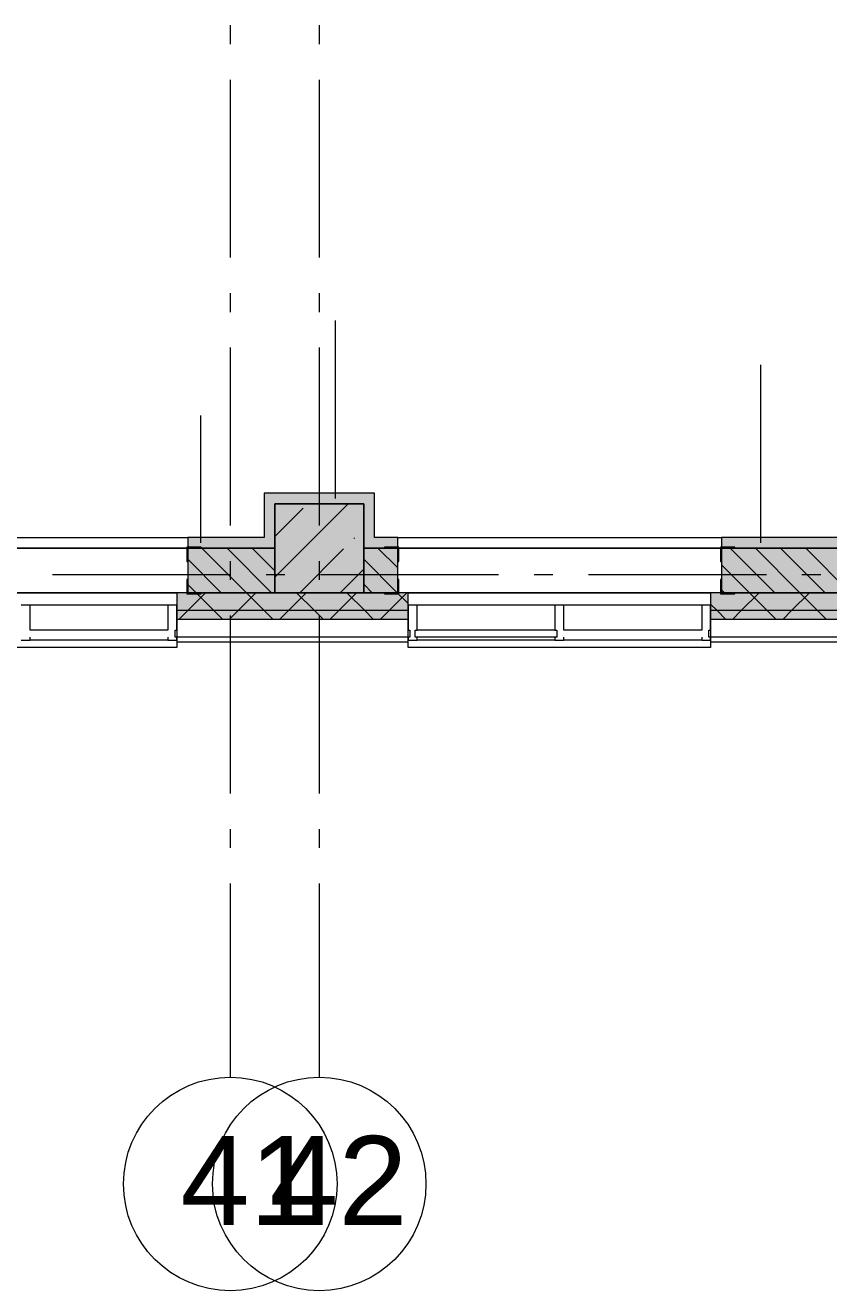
# Model space of a CAD drawing. Header units: millimetres. Extents: x -537608 to 253996, y -217170 to 186033.
# Drawn here: x -258678 to -254162, y 144598 to 151710 of the extents above; entities that cross this region are included whole.
import ezdxf

# ---------------------------------------------------------------- set-up
doc = ezdxf.new("R2010")
doc.units = ezdxf.units.MM
doc.layers.add('PDF _Геометрия', color=7, linetype='Continuous')
doc.layers.add('PDF _Текст', color=7, linetype='Continuous')
doc.layers.add('PDF _Сплошная заливка', color=7, linetype='Continuous', true_color=0xffffff)
doc.styles.add('PDF ArialMT', font='arial.ttf')

msp = doc.modelspace()

# ---------------------------------------------------------------- hatches: boundary and pattern name
at = {"layer": 'PDF _Сплошная заливка', "true_color": 0xff7d7d, "transparency": 33554559}
msp.add_hatch(color=11, dxfattribs=at).paths.add_polyline_path([(-256776.1874, 149021.2558), (-256776.1874, 149081.2565), (-257336.1878, 149081.2565), (-257336.1878, 149021.2558), (-257068.7048, 149021.2558)])
at = {"layer": 'PDF _Сплошная заливка', "transparency": 33554559}
msp.add_hatch(color=256, dxfattribs=at).paths.add_polyline_path([(-257276.1893, 148521.2561), (-256776.1874, 148521.2561), (-256776.1874, 149021.2558), (-257276.1893, 149021.2558), (-257276.1893, 148771.257)])
at = {"layer": 'PDF _Сплошная заливка', "true_color": 0xff7d7d, "transparency": 33554559}
h = msp.add_hatch(color=11, dxfattribs=at)
h.paths.add_polyline_path([(-251336.1905, 148771.257), (-251336.1905, 148831.2555), (-251764.7402, 148831.2555), (-251764.7402, 148771.257), (-251642.052, 148771.257)], flags=0)
h.paths.add_polyline_path([(-254146.6604, 148771.257), (-253584.7395, 148771.257), (-253584.7395, 148831.2555), (-254764.7431, 148831.2555), (-254764.7431, 148771.257)], flags=0)
h.paths.add_polyline_path([(-256584.7424, 148771.257), (-256584.7424, 148831.2555), (-256776.1874, 148831.2555), (-256776.1874, 148771.257), (-256651.2687, 148771.257)], flags=0)
at = {"layer": 'PDF _Сплошная заливка', "transparency": 33554559}
h = msp.add_hatch(color=256, dxfattribs=at)
h.paths.add_polyline_path([(-248076.1883, 148521.2561), (-248076.1883, 148771.257), (-249557.739, 148771.257), (-249557.739, 148521.2561), (-248302.5757, 148521.2561)], flags=0)
h.paths.add_polyline_path([(-247546.1914, 148521.2561), (-247546.1914, 148771.257), (-247576.1907, 148771.257), (-247576.1907, 148521.2561)], flags=0)
h.paths.add_polyline_path([(-251642.052, 148521.2561), (-251276.1877, 148521.2561), (-251276.1877, 148771.257), (-251764.7402, 148771.257), (-251764.7402, 148521.2561)], flags=0)
h.paths.add_polyline_path([(-250776.1901, 148521.2561), (-250557.7385, 148521.2561), (-250557.7385, 148771.257), (-250776.1901, 148771.257)], flags=0)
h.paths.add_polyline_path([(-254146.6604, 148521.2561), (-253584.7395, 148521.2561), (-253584.7395, 148771.257), (-254764.7431, 148771.257), (-254764.7431, 148521.2561)], flags=0)
h.paths.add_polyline_path([(-256584.7424, 148521.2561), (-256584.7424, 148771.257), (-256776.1874, 148771.257), (-256776.1874, 148521.2561), (-256651.2687, 148521.2561)], flags=0)
h.paths.add_polyline_path([(-257276.1893, 148521.2561), (-257276.1893, 148771.257), (-257764.7418, 148771.257), (-257764.7418, 148521.2561), (-257486.1367, 148521.2561)], flags=0)
h.paths.add_polyline_path([(-259776.186, 148521.2561), (-259584.7411, 148521.2561), (-259584.7411, 148771.257), (-259776.186, 148771.257)], flags=0)
h.paths.add_polyline_path([(-260764.7404, 148521.2561), (-260276.1879, 148521.2561), (-260276.1879, 148771.257), (-260764.7404, 148771.257)], flags=0)
h.paths.add_polyline_path([(-262584.7397, 148521.2561), (-262584.7397, 148771.257), (-263764.739, 148771.257), (-263764.739, 148521.2561), (-263330.2213, 148521.2561)], flags=0)
h.paths.add_polyline_path([(-266764.7377, 148521.2561), (-266276.1851, 148521.2561), (-266276.1851, 148771.257), (-266764.7377, 148771.257)], flags=0)
h.paths.add_polyline_path([(-265584.7383, 148521.2561), (-265584.7383, 148771.257), (-265776.1875, 148771.257), (-265776.1875, 148521.2561)], flags=0)
h.paths.add_polyline_path([(-268584.7369, 148521.2561), (-268584.7369, 148771.257), (-268776.1862, 148771.257), (-268776.1862, 148521.2561)], flags=0)
h.paths.add_polyline_path([(-269326.184, 148521.2561), (-269276.1838, 148521.2561), (-269276.1838, 148771.257), (-269326.184, 148771.257)], flags=0)
h.paths.add_polyline_path([(-269826.1859, 148521.2561), (-269826.1859, 148771.257), (-270064.7374, 148771.257), (-270064.7374, 148521.2561), (-270009.1741, 148521.2561)], flags=0)
h.paths.add_polyline_path([(-272513.7824, 148521.2561), (-271884.7367, 148521.2561), (-271884.7367, 148771.257), (-273064.7361, 148771.257), (-273064.7361, 148521.2561)], flags=0)
h.paths.add_polyline_path([(-274884.7353, 148521.2561), (-274884.7353, 148771.257), (-275326.1855, 148771.257), (-275326.1855, 148521.2561), (-275018.3907, 148521.2561)], flags=0)
h.paths.add_polyline_path([(-275826.1832, 148521.2561), (-275826.1832, 148771.257), (-276064.739, 148771.257), (-276064.739, 148521.2561), (-275853.2587, 148521.2561)], flags=0)
h.paths.add_polyline_path([(-277884.7383, 148521.2561), (-277884.7383, 148771.257), (-278326.1798, 148771.257), (-278326.1798, 148521.2561)], flags=0)
h.paths.add_polyline_path([(-280884.7326, 148521.2561), (-280884.7326, 148771.257), (-282064.732, 148771.257), (-282064.732, 148521.2561), (-281697.3434, 148521.2561)], flags=0)
h.paths.add_polyline_path([(-279064.7376, 148521.2561), (-278826.1818, 148521.2561), (-278826.1818, 148771.257), (-279064.7376, 148771.257)], flags=0)
h.paths.add_polyline_path([(-283884.7355, 148521.2561), (-283884.7355, 148771.257), (-284326.1857, 148771.257), (-284326.1857, 148521.2561), (-284201.9517, 148521.2561)], flags=0)
h.paths.add_polyline_path([(-285036.824, 148521.2561), (-284826.179, 148521.2561), (-284826.179, 148771.257), (-285064.7349, 148771.257), (-285064.7349, 148521.2561)], flags=0)
h.paths.add_polyline_path([(-286884.7385, 148521.2561), (-286884.7385, 148771.257), (-287326.18, 148771.257), (-287326.18, 148521.2561)], flags=0)
h.paths.add_polyline_path([(-288064.7378, 148521.2561), (-287826.1819, 148521.2561), (-287826.1819, 148771.257), (-288064.7378, 148771.257)], flags=0)
h.paths.add_polyline_path([(-290880.9044, 148521.2561), (-289884.7328, 148521.2561), (-289884.7328, 148771.257), (-291064.7321, 148771.257), (-291064.7321, 148521.2561)], flags=0)
h.paths.add_polyline_path([(-293326.1773, 148521.2561), (-292884.7357, 148521.2561), (-292884.7357, 148771.257), (-293326.1773, 148771.257)], flags=0)
h.paths.add_polyline_path([(-293826.1792, 148521.2561), (-293826.1792, 148771.257), (-294064.7351, 148771.257), (-294064.7351, 148521.2561)], flags=0)
h.paths.add_polyline_path([(-296826.1821, 148521.2561), (-296826.1821, 148771.257), (-297063.6787, 148771.257), (-297063.6787, 148521.2561)], flags=0)
h.paths.add_polyline_path([(-295884.7301, 148521.2561), (-295884.7301, 148771.257), (-296326.1802, 148771.257), (-296326.1802, 148521.2561), (-295890.121, 148521.2561)], flags=0)
h.paths.add_polyline_path([(-298063.6826, 148521.2561), (-298063.6826, 148771.257), (-300976.1809, 148771.257), (-300976.1809, 148521.2561), (-298394.7294, 148521.2561)], flags=0)
h = msp.add_hatch(color=256, dxfattribs=at)
h.paths.add_polyline_path([(-245797.9674, 148421.2557), (-240126.19, 148421.2557), (-240126.19, 148521.2561), (-246436.1889, 148521.2561), (-246436.1889, 148421.2557)], flags=0)
h.paths.add_polyline_path([(-247576.1907, 148421.2557), (-247311.1879, 148421.2557), (-247311.1879, 148521.2561), (-247576.1907, 148521.2561), (-247576.1907, 148509.7679)], flags=0)
h.paths.add_polyline_path([(-250492.7409, 148421.2557), (-250492.7409, 148521.2561), (-251826.1898, 148521.2561), (-251826.1898, 148421.2557), (-250807.184, 148421.2557)], flags=0)
h.paths.add_polyline_path([(-248076.1883, 148421.2557), (-248076.1883, 148521.2561), (-249617.7375, 148521.2561), (-249617.7375, 148421.2557), (-248302.5757, 148421.2557)], flags=0)
h.paths.add_polyline_path([(-253526.1878, 148421.2557), (-253526.1878, 148521.2561), (-254826.1885, 148521.2561), (-254826.1885, 148421.2557), (-254146.6604, 148421.2557)], flags=0)
h.paths.add_polyline_path([(-256651.2687, 148421.2557), (-256526.1864, 148421.2557), (-256526.1864, 148521.2561), (-257826.1871, 148521.2561), (-257826.1871, 148421.2557), (-257486.1367, 148421.2557)], flags=0)
h.paths.add_polyline_path([(-260825.613, 148421.2557), (-259526.1893, 148421.2557), (-259526.1893, 148521.2561), (-260826.1857, 148521.2561), (-260826.1857, 148421.2557)], flags=0)
h.paths.add_polyline_path([(-262526.188, 148421.2557), (-262526.188, 148521.2561), (-263826.1887, 148521.2561), (-263826.1887, 148421.2557), (-263330.2213, 148421.2557)], flags=0)
h.paths.add_polyline_path([(-266669.6977, 148421.2557), (-265526.1866, 148421.2557), (-265526.1866, 148521.2561), (-266826.1873, 148521.2561), (-266826.1873, 148421.2557)], flags=0)
h.paths.add_polyline_path([(-269174.306, 148421.2557), (-268526.1852, 148421.2557), (-268526.1852, 148521.2561), (-270126.187, 148521.2561), (-270126.187, 148421.2557), (-270009.1741, 148421.2557)], flags=0)
h.paths.add_polyline_path([(-271826.185, 148421.2557), (-271826.185, 148521.2561), (-273126.1857, 148521.2561), (-273126.1857, 148421.2557), (-272513.7824, 148421.2557)], flags=0)
h.paths.add_polyline_path([(-274826.1836, 148421.2557), (-274826.1836, 148521.2561), (-276126.1843, 148521.2561), (-276126.1843, 148421.2557), (-275018.3907, 148421.2557)], flags=0)
h.paths.add_polyline_path([(-277826.1866, 148421.2557), (-277826.1866, 148521.2561), (-279126.1829, 148521.2561), (-279126.1829, 148421.2557), (-278357.8713, 148421.2557)], flags=0)
h.paths.add_polyline_path([(-283826.1838, 148421.2557), (-283826.1838, 148521.2561), (-285126.1802, 148521.2561), (-285126.1802, 148421.2557), (-284201.9517, 148421.2557)], flags=0)
h.paths.add_polyline_path([(-280826.1809, 148421.2557), (-280826.1809, 148521.2561), (-282126.1859, 148521.2561), (-282126.1859, 148421.2557), (-280862.4796, 148421.2557)], flags=0)
h.paths.add_polyline_path([(-288126.1831, 148421.2557), (-286826.1781, 148421.2557), (-286826.1781, 148521.2561), (-288126.1831, 148521.2561), (-288126.1831, 148505.1089)], flags=0)
h.paths.add_polyline_path([(-290046.0407, 148421.2557), (-289826.1811, 148421.2557), (-289826.1811, 148521.2561), (-291126.1775, 148521.2561), (-291126.1775, 148421.2557), (-290880.9044, 148421.2557)], flags=0)
h.paths.add_polyline_path([(-292826.184, 148421.2557), (-292826.184, 148521.2561), (-294126.1804, 148521.2561), (-294126.1804, 148421.2557), (-293385.5127, 148421.2557)], flags=0)
h.paths.add_polyline_path([(-295890.121, 148421.2557), (-295826.1783, 148421.2557), (-295826.1783, 148521.2561), (-297126.1833, 148521.2561), (-297126.1833, 148421.2557), (-296724.9933, 148421.2557)], flags=0)
h.paths.add_polyline_path([(-298001.1781, 148421.2557), (-298001.1781, 148521.2561), (-307838.1777, 148521.2561), (-307838.1777, 148421.2557), (-298394.7294, 148421.2557)], flags=0)
h.paths.add_polyline_path([(-309248.0263, 148421.2557), (-308713.1811, 148421.2557), (-308713.1811, 148521.2561), (-316976.1736, 148521.2561), (-316976.1736, 148421.2557), (-310082.8987, 148421.2557)], flags=0)
h = msp.add_hatch(color=256, dxfattribs=at)
h.paths.add_polyline_path([(-240371.3189, 148371.2555), (-240176.1902, 148371.2555), (-240176.1902, 148421.2557), (-246436.1889, 148421.2557), (-246436.1889, 148371.2555), (-240788.7529, 148371.2555)], flags=0)
h.paths.add_polyline_path([(-247311.1879, 148371.2555), (-247311.1879, 148421.2557), (-247576.1907, 148421.2557), (-247576.1907, 148371.2555), (-247467.7076, 148371.2555)], flags=0)
h.paths.add_polyline_path([(-248076.1883, 148371.2555), (-248076.1883, 148421.2557), (-249617.7375, 148421.2557), (-249617.7375, 148371.2555), (-248302.5757, 148371.2555)], flags=0)
h.paths.add_polyline_path([(-250492.7409, 148371.2555), (-250492.7409, 148421.2557), (-251826.1898, 148421.2557), (-251826.1898, 148371.2555), (-250807.184, 148371.2555)], flags=0)
h.paths.add_polyline_path([(-254146.6604, 148371.2555), (-253526.1878, 148371.2555), (-253526.1878, 148421.2557), (-254826.1885, 148421.2557), (-254826.1885, 148371.2555)], flags=0)
h.paths.add_polyline_path([(-256651.2687, 148371.2555), (-256526.1864, 148371.2555), (-256526.1864, 148421.2557), (-257826.1871, 148421.2557), (-257826.1871, 148371.2555), (-257486.1367, 148371.2555)], flags=0)
h.paths.add_polyline_path([(-260825.613, 148371.2555), (-259526.1893, 148371.2555), (-259526.1893, 148421.2557), (-260826.1857, 148421.2557), (-260826.1857, 148371.2555)], flags=0)
h.paths.add_polyline_path([(-262526.188, 148371.2555), (-262526.188, 148421.2557), (-263826.1887, 148421.2557), (-263826.1887, 148371.2555), (-263330.2213, 148371.2555)], flags=0)
h.paths.add_polyline_path([(-265834.8297, 148371.2555), (-265526.1866, 148371.2555), (-265526.1866, 148421.2557), (-266826.1873, 148421.2557), (-266826.1873, 148371.2555), (-266669.6977, 148371.2555)], flags=0)
h.paths.add_polyline_path([(-268526.1852, 148371.2555), (-268526.1852, 148421.2557), (-270126.187, 148421.2557), (-270126.187, 148371.2555), (-269174.306, 148371.2555)], flags=0)
h.paths.add_polyline_path([(-271826.185, 148371.2555), (-271826.185, 148421.2557), (-273126.1857, 148421.2557), (-273126.1857, 148371.2555), (-272513.7824, 148371.2555)], flags=0)
h.paths.add_polyline_path([(-274826.1836, 148371.2555), (-274826.1836, 148421.2557), (-276126.1843, 148421.2557), (-276126.1843, 148371.2555), (-275018.3907, 148371.2555)], flags=0)
h.paths.add_polyline_path([(-280862.4796, 148371.2555), (-280826.1809, 148371.2555), (-280826.1809, 148421.2557), (-282126.1859, 148421.2557), (-282126.1859, 148371.2555), (-281697.3434, 148371.2555)], flags=0)
h.paths.add_polyline_path([(-278357.8713, 148371.2555), (-277826.1866, 148371.2555), (-277826.1866, 148421.2557), (-279126.1829, 148421.2557), (-279126.1829, 148371.2555)], flags=0)
h.paths.add_polyline_path([(-284201.9517, 148371.2555), (-283826.1838, 148371.2555), (-283826.1838, 148421.2557), (-285126.1802, 148421.2557), (-285126.1802, 148371.2555), (-285036.824, 148371.2555)], flags=0)
h.paths.add_polyline_path([(-286826.1781, 148371.2555), (-286826.1781, 148421.2557), (-288126.1831, 148421.2557), (-288126.1831, 148371.2555), (-287541.4324, 148371.2555)], flags=0)
h.paths.add_polyline_path([(-290880.9044, 148371.2555), (-289826.1811, 148371.2555), (-289826.1811, 148421.2557), (-291126.1775, 148421.2557), (-291126.1775, 148371.2555)], flags=0)
h.paths.add_polyline_path([(-294126.1804, 148371.2555), (-292826.184, 148371.2555), (-292826.184, 148421.2557), (-294126.1804, 148421.2557)], flags=0)
h.paths.add_polyline_path([(-295826.1783, 148371.2555), (-295826.1783, 148421.2557), (-297126.1833, 148421.2557), (-297126.1833, 148371.2555), (-295890.121, 148371.2555)], flags=0)
h.paths.add_polyline_path([(-298394.7294, 148371.2555), (-298001.1781, 148371.2555), (-298001.1781, 148421.2557), (-307838.1777, 148421.2557), (-307838.1777, 148371.2555), (-300064.4654, 148371.2555)], flags=0)
h.paths.add_polyline_path([(-308713.1811, 148371.2555), (-308713.1811, 148421.2557), (-317076.174, 148421.2557), (-317076.174, 148371.2555), (-309248.0263, 148371.2555)], flags=0)

# ---------------------------------------------------------------- linework, layer by layer
at = {"layer": 'PDF _Геометрия', "color": 253, "lineweight": 9, "true_color": 0xaaaaaa}
for p, q in [((-257526.1859, 151710.0902), (-257526.1859, 151604.2575)), ((-257026.1883, 151710.0902), (-257026.1883, 151604.2575)), ((-257526.1859, 151404.2567), (-257526.1859, 150404.2572)), ((-257026.1883, 151404.2567), (-257026.1883, 150404.2572)), ((-257526.1859, 150204.2564), (-257526.1859, 150098.4237)), ((-257026.1883, 150204.2564), (-257026.1883, 150098.4237)), ((-257526.1859, 149898.4229), (-257526.1859, 148898.4234)), ((-257026.1883, 149898.4229), (-257026.1883, 148898.4234)), ((-257526.1859, 148698.4248), (-257526.1859, 148592.5899)), ((-257026.1883, 148698.4248), (-257026.1883, 148592.5899)), ((-257524.6186, 148621.2564), (-258524.6181, 148621.2564)), ((-257218.783, 148621.2564), (-257324.6178, 148621.2564)), ((-256018.7826, 148621.2564), (-257018.7865, 148621.2564)), ((-255712.9513, 148621.2564), (-255818.7861, 148621.2564)), ((-254512.9509, 148621.2564), (-255512.9505, 148621.2564)), ((-254207.1196, 148621.2564), (-254312.9501, 148621.2564)), ((-257526.1859, 148392.5912), (-257526.1859, 147392.5917)), ((-257026.1883, 148392.5912), (-257026.1883, 147392.5917)), ((-258651.186, 148313.2571), (-257876.1873, 148313.2571)), ((-256476.1862, 148313.2571), (-255701.1875, 148313.2571)), ((-255701.1875, 148311.257), (-256476.1862, 148311.257)), ((-255651.1873, 148313.2571), (-254876.1886, 148313.2571)), ((-257826.1871, 148213.2566), (-259526.1893, 148213.2566)), ((-257826.1871, 148244.2571), (-257826.1871, 148213.2566)), ((-256526.1864, 148213.2566), (-256526.1864, 148244.2571)), ((-254826.1885, 148213.2566), (-256526.1864, 148213.2566)), ((-254826.1885, 148244.2571), (-254826.1885, 148213.2566)), ((-257526.1859, 147192.5909), (-257526.1859, 147086.7582)), ((-257026.1883, 147192.5909), (-257026.1883, 147086.7582)), ((-257526.1859, 146886.7574), (-257526.1859, 145798.1789)), ((-257026.1883, 146886.7574), (-257026.1883, 145798.1789))]:
    msp.add_line(p, q, dxfattribs=at)
at = {"layer": 'PDF _Геометрия', "lineweight": 9}
for p, q in [((-256935.2433, 149051.2572), (-256935.2433, 150051.2568)), ((-254543.6262, 148801.2563), (-254543.6262, 149801.2558)), ((-257690.9902, 148801.2563), (-257690.9902, 149517.4061)), ((-256776.1874, 149081.2565), (-257336.1878, 149081.2565)), ((-257336.1878, 149081.2565), (-257336.1878, 149021.2558)), ((-256716.1888, 149081.2565), (-256776.1874, 149081.2565)), ((-256716.1888, 148831.2555), (-256716.1888, 149081.2565)), ((-257336.1878, 149021.2558), (-257336.1878, 148831.2555)), ((-257276.1893, 148609.23), (-256864.1613, 149021.2558)), ((-256776.1874, 149021.2558), (-257276.1893, 149021.2558)), ((-257276.1893, 149021.2558), (-257276.1893, 148771.257)), ((-257276.1893, 148771.257), (-257276.1893, 149021.2558)), ((-257276.1893, 149021.2558), (-256776.1874, 149021.2558)), ((-257276.1893, 148837.3268), (-257117.2669, 148996.2493)), ((-256776.1874, 148771.257), (-256776.1874, 149021.2558)), ((-256776.1874, 149021.2558), (-256776.1874, 148831.2555)), ((-259584.7411, 148831.2555), (-257764.7418, 148831.2555)), ((-257336.1878, 148831.2555), (-257764.7418, 148831.2555)), ((-257764.7418, 148831.2555), (-257764.7418, 148771.257)), ((-256832.1426, 148825.1756), (-256827.4018, 148829.9164)), ((-256776.1874, 148831.2555), (-256776.1874, 148771.257)), ((-256584.7424, 148831.2555), (-256716.1888, 148831.2555)), ((-256584.7424, 148771.257), (-256584.7424, 148831.2555)), ((-256584.7424, 148831.2555), (-254764.7431, 148831.2555)), ((-253584.7395, 148831.2555), (-254764.7431, 148831.2555)), ((-254764.7431, 148831.2555), (-254764.7431, 148771.257)), ((-259578.7386, 148771.257), (-257770.7399, 148771.257)), ((-257770.7399, 148771.257), (-259578.7386, 148771.257)), ((-257336.1878, 148771.257), (-257764.7418, 148771.257)), ((-257764.7418, 148771.257), (-257336.1878, 148771.257)), ((-257764.7418, 148771.257), (-257764.7418, 148521.2561)), ((-257435.8308, 148521.2561), (-257685.8317, 148771.257)), ((-257294.4076, 148521.2561), (-257544.4085, 148771.257)), ((-257276.1893, 148644.4566), (-257402.9854, 148771.257)), ((-257276.1893, 148771.257), (-257336.1878, 148771.257)), ((-257336.1878, 148771.257), (-257276.1893, 148771.257)), ((-257276.1893, 148771.257), (-257276.1893, 148521.2561)), ((-257276.1893, 148521.2561), (-257276.1893, 148771.257)), ((-257136.0621, 148521.2561), (-256889.1657, 148768.1503)), ((-256584.7424, 148771.257), (-256776.1874, 148771.257)), ((-256776.1874, 148771.257), (-256776.1874, 148521.2561)), ((-256776.1874, 148521.2561), (-256776.1874, 148771.257)), ((-256776.1874, 148771.257), (-256584.7424, 148771.257)), ((-256587.3001, 148521.2561), (-256776.1874, 148710.1411)), ((-256584.7424, 148660.1172), (-256695.8822, 148771.257)), ((-256584.7424, 148521.2561), (-256584.7424, 148771.257)), ((-256578.74, 148771.257), (-254770.7413, 148771.257)), ((-254770.7413, 148771.257), (-256578.74, 148771.257)), ((-254764.7431, 148771.257), (-254764.7431, 148521.2561)), ((-253584.7395, 148771.257), (-254764.7431, 148771.257)), ((-254764.7431, 148771.257), (-253584.7395, 148771.257)), ((-254465.9821, 148521.2561), (-254715.9831, 148771.257)), ((-254324.5589, 148521.2561), (-254574.5598, 148771.257)), ((-254183.14, 148521.2561), (-254433.141, 148771.257)), ((-254041.7168, 148521.2561), (-254291.7177, 148771.257)), ((-257577.2497, 148521.2561), (-257764.7418, 148708.746)), ((-256907.9653, 148521.2561), (-256776.1874, 148653.0319)), ((-254607.4053, 148521.2561), (-254764.7431, 148678.5939)), ((-256728.7233, 148521.2561), (-256776.1874, 148568.7201)), ((-259526.1893, 148521.2561), (-257826.1871, 148521.2561)), ((-257826.1871, 148521.2561), (-259526.1893, 148521.2561)), ((-256526.1864, 148521.2561), (-257826.1871, 148521.2561)), ((-257826.1871, 148521.2561), (-257826.1871, 148421.2557)), ((-257765.2456, 148421.2557), (-257665.2452, 148521.2561)), ((-257718.6729, 148521.2561), (-257764.7418, 148567.325)), ((-257764.7418, 148521.2561), (-257276.1893, 148521.2561)), ((-257618.6725, 148421.2557), (-257718.6729, 148521.2561)), ((-257482.4035, 148421.2557), (-257382.403, 148521.2561)), ((-257335.8304, 148421.2557), (-257435.8308, 148521.2561)), ((-257276.1893, 148521.2561), (-256776.1874, 148521.2561)), ((-257199.5614, 148421.2557), (-257099.561, 148521.2561)), ((-257052.9883, 148421.2557), (-257152.9886, 148521.2561)), ((-256916.7192, 148421.2557), (-256816.7189, 148521.2561)), ((-256770.1462, 148421.2557), (-256870.1465, 148521.2561)), ((-256776.1874, 148521.2561), (-256584.7424, 148521.2561)), ((-256633.8771, 148421.2557), (-256533.8768, 148521.2561)), ((-256526.1864, 148460.1423), (-256587.3001, 148521.2561)), ((-256526.1864, 148421.2557), (-256526.1864, 148521.2561)), ((-256526.1864, 148521.2561), (-254826.1885, 148521.2561)), ((-254826.1885, 148521.2561), (-256526.1864, 148521.2561)), ((-253526.1878, 148521.2561), (-254826.1885, 148521.2561)), ((-254826.1885, 148521.2561), (-254826.1885, 148421.2557)), ((-254748.8242, 148521.2561), (-254764.7431, 148537.1728)), ((-254764.7431, 148521.2561), (-253584.7395, 148521.2561)), ((-254653.978, 148421.2557), (-254553.9776, 148521.2561)), ((-254507.4049, 148421.2557), (-254607.4053, 148521.2561)), ((-254371.1359, 148421.2557), (-254271.1355, 148521.2561)), ((-254224.5628, 148421.2557), (-254324.5589, 148521.2561)), ((-258651.186, 148451.2571), (-258701.1862, 148451.2571)), ((-257876.1873, 148451.2571), (-258651.186, 148451.2571)), ((-258651.186, 148311.257), (-258651.186, 148451.2571)), ((-257826.1871, 148451.2571), (-257876.1873, 148451.2571)), ((-257876.1873, 148451.2571), (-257876.1873, 148311.257)), ((-257826.1871, 148311.257), (-257826.1871, 148451.2571)), ((-256476.1862, 148451.2571), (-256526.1864, 148451.2571)), ((-256526.1864, 148451.2571), (-256526.1864, 148311.257)), ((-255701.1875, 148451.2571), (-256476.1862, 148451.2571)), ((-256476.1862, 148311.257), (-256476.1862, 148451.2571)), ((-255651.1873, 148451.2571), (-255701.1875, 148451.2571)), ((-255701.1875, 148451.2571), (-255701.1875, 148311.257)), ((-254876.1886, 148451.2571), (-255651.1873, 148451.2571)), ((-255651.1873, 148311.257), (-255651.1873, 148451.2571)), ((-254826.1885, 148451.2571), (-254876.1886, 148451.2571)), ((-254876.1886, 148451.2571), (-254876.1886, 148311.257)), ((-254790.247, 148421.2557), (-254826.1885, 148457.1992)), ((-254826.1885, 148311.257), (-254826.1885, 148451.2571)), ((-257826.1871, 148421.2557), (-257826.1871, 148371.2555)), ((-256526.1864, 148421.2557), (-257826.1871, 148421.2557)), ((-257826.1871, 148371.2555), (-257826.1871, 148271.2572)), ((-256526.1864, 148371.2555), (-257826.1871, 148371.2555)), ((-257815.2457, 148371.2555), (-257765.2456, 148421.2557)), ((-257568.6723, 148371.2555), (-257618.6725, 148421.2557)), ((-257532.4036, 148371.2555), (-257482.4035, 148421.2557)), ((-257285.8302, 148371.2555), (-257335.8304, 148421.2557)), ((-257249.5616, 148371.2555), (-257199.5614, 148421.2557)), ((-257002.9881, 148371.2555), (-257052.9883, 148421.2557)), ((-256966.7195, 148371.2555), (-256916.7192, 148421.2557)), ((-256720.1459, 148371.2555), (-256770.1462, 148421.2557)), ((-256683.8773, 148371.2555), (-256633.8771, 148421.2557)), ((-256526.1864, 148371.2555), (-256526.1864, 148421.2557)), ((-256526.1864, 148271.2572), (-256526.1864, 148371.2555)), ((-254826.1885, 148421.2557), (-254826.1885, 148371.2555)), ((-253526.1878, 148421.2557), (-254826.1885, 148421.2557)), ((-254826.1885, 148371.2555), (-254826.1885, 148271.2572)), ((-253526.1878, 148371.2555), (-254826.1885, 148371.2555)), ((-254740.2468, 148371.2555), (-254790.247, 148421.2557)), ((-254703.9782, 148371.2555), (-254653.978, 148421.2557)), ((-254457.4048, 148371.2555), (-254507.4049, 148421.2557)), ((-254421.1361, 148371.2555), (-254371.1359, 148421.2557)), ((-254174.5627, 148371.2555), (-254224.5628, 148421.2557)), ((-257836.1897, 148271.2572), (-257836.1897, 148311.257)), ((-257836.1897, 148311.257), (-257826.1871, 148311.257)), ((-256526.1864, 148311.257), (-256516.1881, 148311.257)), ((-256516.1881, 148311.257), (-256516.1881, 148271.2572)), ((-256486.1888, 148271.2572), (-256486.1888, 148311.257)), ((-256486.1888, 148311.257), (-256476.1862, 148311.257)), ((-255701.1875, 148311.257), (-255691.1892, 148311.257)), ((-255691.1892, 148311.257), (-255691.1892, 148271.2572)), ((-254836.1867, 148271.2572), (-254836.1867, 148311.257)), ((-254836.1867, 148311.257), (-254826.1885, 148311.257)), ((-258701.1862, 148254.2575), (-258651.186, 148254.2575)), ((-258651.186, 148254.2575), (-258651.186, 148271.2572)), ((-257876.1873, 148254.2575), (-258651.186, 148254.2575)), ((-257876.1873, 148271.2572), (-257876.1873, 148254.2575)), ((-257876.1873, 148254.2575), (-257826.1871, 148254.2575)), ((-257826.1871, 148271.2572), (-257836.1897, 148271.2572)), ((-257826.1871, 148271.2572), (-257826.1871, 148244.2571)), ((-256526.1864, 148271.2572), (-257826.1871, 148271.2572)), ((-257826.1871, 148254.2575), (-257826.1871, 148271.2572)), ((-257826.1871, 148244.2571), (-256526.1864, 148244.2571)), ((-256526.1864, 148244.2571), (-256526.1864, 148271.2572)), ((-256516.1881, 148271.2572), (-256526.1864, 148271.2572)), ((-256526.1864, 148271.2572), (-256526.1864, 148254.2575)), ((-256526.1864, 148254.2575), (-256476.1862, 148254.2575)), ((-256476.1862, 148271.2572), (-256486.1888, 148271.2572)), ((-255701.1875, 148271.2572), (-256476.1862, 148271.2572)), ((-256476.1862, 148254.2575), (-256476.1862, 148271.2572)), ((-255701.1875, 148254.2575), (-256476.1862, 148254.2575)), ((-255691.1892, 148271.2572), (-255701.1875, 148271.2572)), ((-255701.1875, 148271.2572), (-255701.1875, 148254.2575)), ((-255701.1875, 148254.2575), (-255651.1873, 148254.2575)), ((-255651.1873, 148254.2575), (-255651.1873, 148271.2572)), ((-254876.1886, 148254.2575), (-255651.1873, 148254.2575)), ((-254876.1886, 148271.2572), (-254876.1886, 148254.2575)), ((-254876.1886, 148254.2575), (-254826.1885, 148254.2575)), ((-254826.1885, 148271.2572), (-254836.1867, 148271.2572)), ((-254826.1885, 148271.2572), (-254826.1885, 148244.2571)), ((-253526.1878, 148271.2572), (-254826.1885, 148271.2572)), ((-254826.1885, 148254.2575), (-254826.1885, 148271.2572)), ((-254826.1885, 148244.2571), (-253526.1878, 148244.2571))]:
    msp.add_line(p, q, dxfattribs=at)
at = {"layer": 'PDF _Геометрия', "color": 253, "lineweight": 20, "true_color": 0xaaaaaa}
for p, q in [((-257689.7415, 148777.2573), (-257770.7399, 148777.2573)), ((-257770.7399, 148777.2573), (-257770.7399, 148696.2567)), ((-257764.7418, 148696.2567), (-257764.7418, 148771.257)), ((-257764.7418, 148771.257), (-257689.7415, 148771.257)), ((-257689.7415, 148771.257), (-257689.7415, 148777.2573)), ((-256578.74, 148777.2573), (-256659.7427, 148777.2573)), ((-256659.7427, 148777.2573), (-256659.7427, 148771.257)), ((-256659.7427, 148771.257), (-256584.7424, 148771.257)), ((-256584.7424, 148771.257), (-256584.7424, 148696.2567)), ((-256578.74, 148696.2567), (-256578.74, 148777.2573)), ((-254689.7429, 148777.2573), (-254770.7413, 148777.2573)), ((-254770.7413, 148777.2573), (-254770.7413, 148696.2567)), ((-254764.7431, 148696.2567), (-254764.7431, 148771.257)), ((-254764.7431, 148771.257), (-254689.7429, 148771.257)), ((-254689.7429, 148771.257), (-254689.7429, 148777.2573)), ((-257770.7399, 148696.2567), (-257764.7418, 148696.2567)), ((-256584.7424, 148696.2567), (-256578.74, 148696.2567)), ((-254770.7413, 148696.2567), (-254764.7431, 148696.2567)), ((-257764.7418, 148596.2563), (-257770.7399, 148596.2563)), ((-257770.7399, 148596.2563), (-257770.7399, 148515.2558)), ((-257764.7418, 148521.2561), (-257764.7418, 148596.2563)), ((-256578.74, 148596.2563), (-256584.7424, 148596.2563)), ((-256584.7424, 148596.2563), (-256584.7424, 148521.2561)), ((-256578.74, 148515.2558), (-256578.74, 148596.2563)), ((-254764.7431, 148596.2563), (-254770.7413, 148596.2563)), ((-254770.7413, 148596.2563), (-254770.7413, 148515.2558)), ((-254764.7431, 148521.2561), (-254764.7431, 148596.2563)), ((-257770.7399, 148515.2558), (-257689.7415, 148515.2558)), ((-257689.7415, 148521.2561), (-257764.7418, 148521.2561)), ((-257689.7415, 148515.2558), (-257689.7415, 148521.2561)), ((-256584.7424, 148521.2561), (-256659.7427, 148521.2561)), ((-256659.7427, 148521.2561), (-256659.7427, 148515.2558)), ((-256659.7427, 148515.2558), (-256578.74, 148515.2558)), ((-254770.7413, 148515.2558), (-254689.7429, 148515.2558)), ((-254689.7429, 148521.2561), (-254764.7431, 148521.2561)), ((-254689.7429, 148515.2558), (-254689.7429, 148521.2561))]:
    msp.add_line(p, q, dxfattribs=at)
at = {"layer": 'PDF _Геометрия', "lineweight": 20}
for centre, radius in [((-257526.1879, 145198.1783), 600.0003), ((-257026.1873, 145198.1788), 599.999)]:
    msp.add_circle(centre, radius, dxfattribs=at)
at = {"layer": 'PDF _Сплошная заливка', "color": 11, "lineweight": 35, "true_color": 0xff7d7d, "transparency": 33554559}
for points in [[(-256716.1888, 148831.2555), (-256716.1888, 149081.2565), (-256776.1874, 148831.2555), (-256776.1874, 149081.2565)], [(-257276.1893, 148771.257), (-257276.1893, 149021.2558), (-257336.1878, 148771.257), (-257336.1878, 149021.2558)], [(-257764.7418, 148771.257), (-257336.1878, 148771.257), (-257764.7418, 148831.2555), (-257336.1878, 148831.2555)]]:
    msp.add_solid(points, dxfattribs=at)

# ---------------------------------------------------------------- texts
at = {"layer": 'PDF _Текст', "char_height": 500, "attachment_point": 4, "style": 'PDF ArialMT'}
for s, insert in [('41', (-257806.6297, 145217.5731)), ('42', (-257306.632, 145217.5731))]:
    msp.add_mtext(s, dxfattribs=dict(at, insert=insert))

doc.saveas('drawing.dxf')
